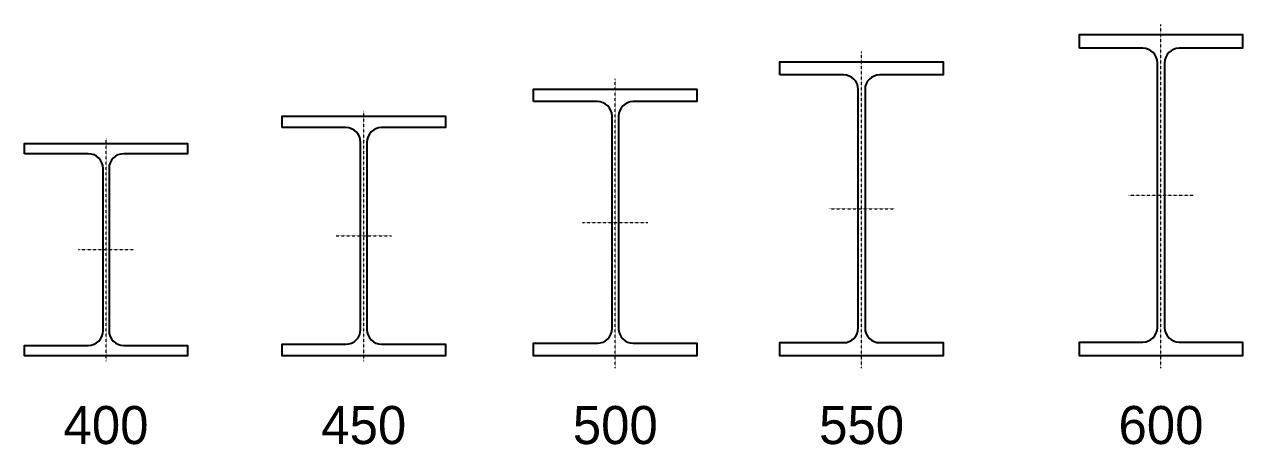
# Model space of a CAD drawing. Header units: millimetres. Extents: x -6949 to 305728, y -55091 to 76684.
# Drawn here: x -2002 to 237, y -45852 to -45080 of the extents above; entities that cross this region are included whole.
import ezdxf
from ezdxf.enums import TextEntityAlignment as Align

# ---------------------------------------------------------------- set-up
doc = ezdxf.new("R2010")
doc.units = ezdxf.units.MM
doc.linetypes.add('TRATTO-PUNTO', pattern=[1, 0.5, -0.25, 0, -0.25])
doc.layers.add('PROIEZIONI finissime - fine lines', color=251, linetype='Continuous', lineweight=9)
doc.layers.add('SEZIONI acciaio - Steel sections', color=220, linetype='Continuous', lineweight=25)
doc.layers.add('SCRITTE - txt', color=252, linetype='Continuous')

msp = doc.modelspace()

# ---------------------------------------------------------------- linework, layer by layer
at = {"layer": 'PROIEZIONI finissime - fine lines', "linetype": 'TRATTO-PUNTO', "ltscale": 0.06}
for p, q in [((86.6354, -45711.534), (86.6354, -45080.1426)), ((-463.3646, -45711.534), (-463.3646, -45130.1426)), ((-915.9165, -45711.534), (-915.9165, -45180.1426)), ((-1378.1167, -45698.8984), (-1378.1167, -45238.8984)), ((-1851.6153, -45698.8984), (-1851.6153, -45288.8984)), ((26.1354, -45393.8984), (147.1354, -45393.8984)), ((-523.6146, -45418.8984), (-403.1146, -45418.8984)), ((-975.9165, -45443.8984), (-855.9165, -45443.8984)), ((-1428.8667, -45468.8984), (-1327.3667, -45468.8984)), ((-1902.1153, -45493.8984), (-1801.1153, -45493.8984))]:
    msp.add_line(p, q, dxfattribs=at)
at = {"layer": 'SEZIONI acciaio - Steel sections'}
for points in [[(-63.3646, -45123.8984), (-63.3646, -45098.8984), (236.6354, -45098.8984), (236.6354, -45123.8984), (120.1354, -45123.8984, 0.414213562), (93.1354, -45150.8984), (93.1354, -45636.8984, 0.414213562), (120.1354, -45663.8984), (236.6354, -45663.8984), (236.6354, -45688.8984), (-63.3646, -45688.8984), (-63.3646, -45663.8984), (53.1354, -45663.8984, 0.414213562), (80.1354, -45636.8984), (80.1354, -45150.8984, 0.414213562), (53.1354, -45123.8984)], [(-613.3646, -45172.8984), (-613.3646, -45148.8984), (-313.3646, -45148.8984), (-313.3646, -45172.8984), (-430.1146, -45172.8984, 0.414213562), (-457.1146, -45199.8984), (-457.1146, -45637.8984, 0.414213562), (-430.1146, -45664.8984), (-313.3646, -45664.8984), (-313.3646, -45688.8984), (-613.3646, -45688.8984), (-613.3646, -45664.8984), (-496.6146, -45664.8984, 0.414213562), (-469.6146, -45637.8984), (-469.6146, -45199.8984, 0.414213562), (-496.6146, -45172.8984)], [(-1065.9165, -45221.8984), (-1065.9165, -45198.8984), (-765.9165, -45198.8984), (-765.9165, -45221.8984), (-882.9165, -45221.8984, 0.414213562), (-909.9165, -45248.8984), (-909.9165, -45638.8984, 0.414213562), (-882.9165, -45665.8984), (-765.9165, -45665.8984), (-765.9165, -45688.8984), (-1065.9165, -45688.8984), (-1065.9165, -45665.8984), (-948.9165, -45665.8984, 0.414213562), (-921.9165, -45638.8984), (-921.9165, -45248.8984, 0.414213562), (-948.9165, -45221.8984)], [(-1528.1167, -45269.8984), (-1528.1167, -45248.8984), (-1228.1167, -45248.8984), (-1228.1167, -45269.8984), (-1345.3667, -45269.8984, 0.414213562), (-1372.3667, -45296.8984), (-1372.3667, -45640.8984, 0.414213562), (-1345.3667, -45667.8984), (-1228.1167, -45667.8984), (-1228.1167, -45688.8984), (-1528.1167, -45688.8984), (-1528.1167, -45667.8984), (-1410.8667, -45667.8984, 0.414213562), (-1383.8667, -45640.8984), (-1383.8667, -45296.8984, 0.414213562), (-1410.8667, -45269.8984)], [(-2001.6153, -45317.8984), (-2001.6153, -45298.8984), (-1701.6153, -45298.8984), (-1701.6153, -45317.8984), (-1819.1153, -45317.8984, 0.414213562), (-1846.1153, -45344.8984), (-1846.1153, -45642.8984, 0.414213562), (-1819.1153, -45669.8984), (-1701.6153, -45669.8984), (-1701.6153, -45688.8984), (-2001.6153, -45688.8984), (-2001.6153, -45669.8984), (-1884.1153, -45669.8984, 0.414213562), (-1857.1153, -45642.8984), (-1857.1153, -45344.8984, 0.414213562), (-1884.1153, -45317.8984)]]:
    msp.add_lwpolyline(points, format="xyb", close=True, dxfattribs=at)

# ---------------------------------------------------------------- texts
at = {"layer": 'SCRITTE - txt'}
for s, p in [('400', (-1851.6153, -45851.2678)), ('450', (-1378.1167, -45851.2678)), ('500', (-915.9165, -45851.2678)), ('550', (-463.3646, -45851.2678)), ('600', (86.6354, -45851.2678))]:
    msp.add_text(s, height=70, dxfattribs=at).set_placement(p, align=Align.CENTER)

doc.saveas('drawing.dxf')
